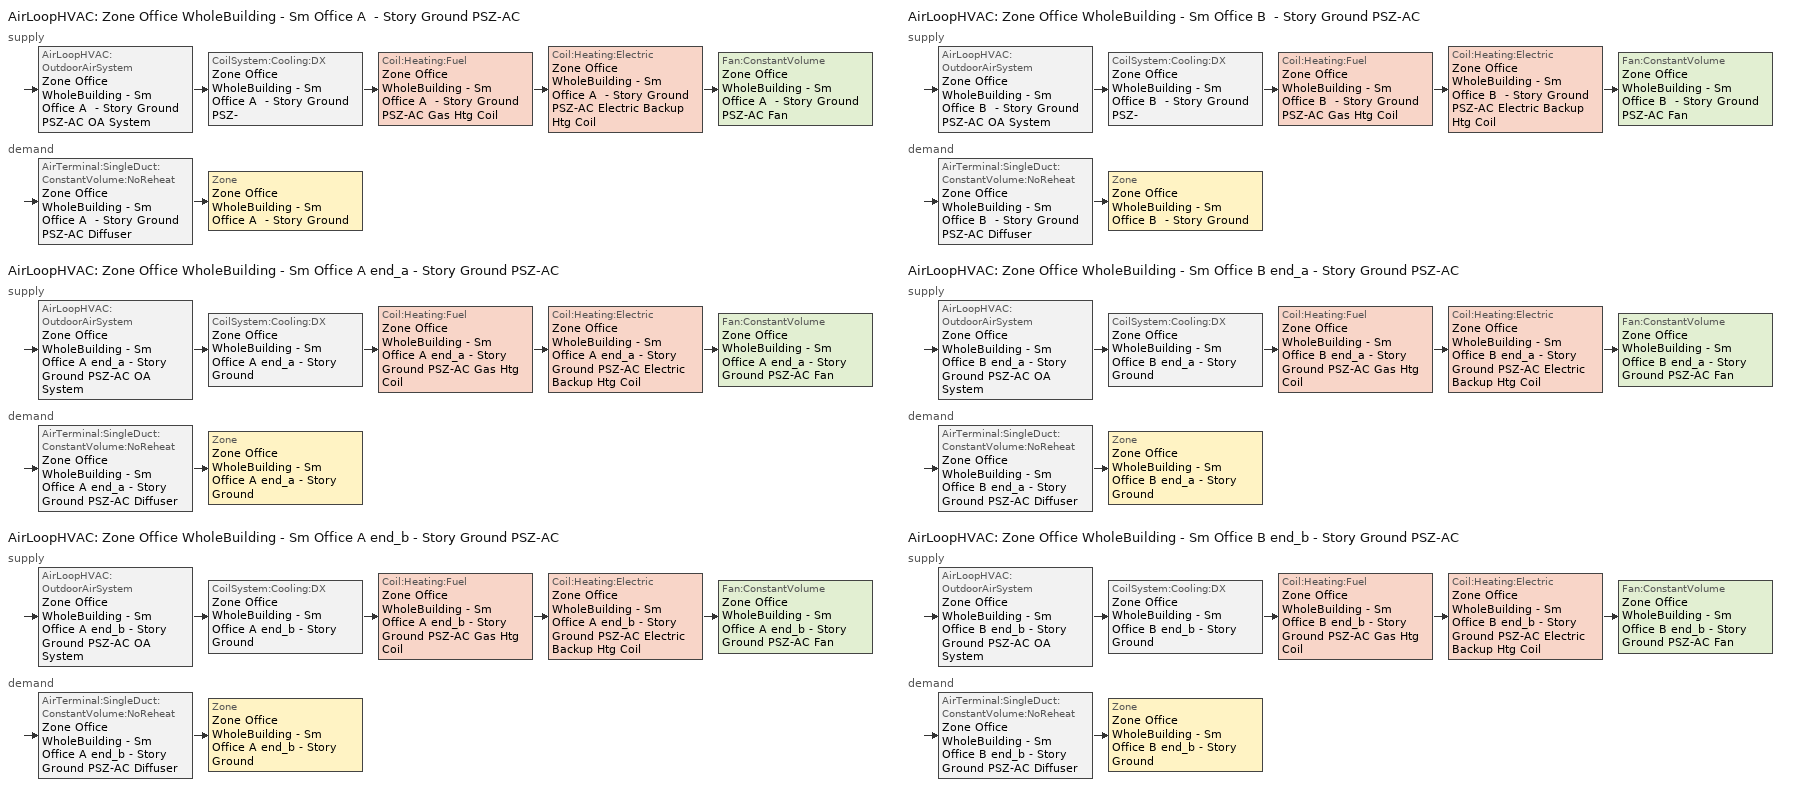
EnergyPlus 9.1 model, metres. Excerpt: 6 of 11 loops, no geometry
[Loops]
AirLoopHVAC 'Zone Office WholeBuilding - Sm Office A  - Story Ground PSZ-AC'
 supply: AirLoopHVAC:OutdoorAirSystem 'Zone Office WholeBuilding - Sm Office A  - Story Ground PSZ-AC OA System' > CoilSystem:Cooling:DX 'Zone Office WholeBuilding - Sm Office A  - Story Ground PSZ-AC 1spd DX AC Clg Coil 12kBtu/hr 9.7SEER CoilSystem' > Coil:Heating:Fuel 'Zone Office WholeBuilding - Sm Office A  - Story Ground PSZ-AC Gas Htg Coil' > Coil:Heating:Electric 'Zone Office WholeBuilding - Sm Office A  - Story Ground PSZ-AC Electric Backup Htg Coil' > Fan:ConstantVolume 'Zone Office WholeBuilding - Sm Office A  - Story Ground PSZ-AC Fan'
 demand: AirTerminal:SingleDuct:ConstantVolume:NoReheat 'Zone Office WholeBuilding - Sm Office A  - Story Ground PSZ-AC Diffuser' > Zone 'Zone Office WholeBuilding - Sm Office A  - Story Ground'
AirLoopHVAC 'Zone Office WholeBuilding - Sm Office A end_a - Story Ground PSZ-AC'
 supply: AirLoopHVAC:OutdoorAirSystem 'Zone Office WholeBuilding - Sm Office A end_a - Story Ground PSZ-AC OA System' > CoilSystem:Cooling:DX 'Zone Office WholeBuilding - Sm Office A end_a - Story Ground PSZ-AC 1spd DX AC Clg Coil 8kBtu/hr 9.7SEER CoilSystem' > Coil:Heating:Fuel 'Zone Office WholeBuilding - Sm Office A end_a - Story Ground PSZ-AC Gas Htg Coil' > Coil:Heating:Electric 'Zone Office WholeBuilding - Sm Office A end_a - Story Ground PSZ-AC Electric Backup Htg Coil' > Fan:ConstantVolume 'Zone Office WholeBuilding - Sm Office A end_a - Story Ground PSZ-AC Fan'
 demand: AirTerminal:SingleDuct:ConstantVolume:NoReheat 'Zone Office WholeBuilding - Sm Office A end_a - Story Ground PSZ-AC Diffuser' > Zone 'Zone Office WholeBuilding - Sm Office A end_a - Story Ground'
AirLoopHVAC 'Zone Office WholeBuilding - Sm Office A end_b - Story Ground PSZ-AC'
 supply: AirLoopHVAC:OutdoorAirSystem 'Zone Office WholeBuilding - Sm Office A end_b - Story Ground PSZ-AC OA System' > CoilSystem:Cooling:DX 'Zone Office WholeBuilding - Sm Office A end_b - Story Ground PSZ-AC 1spd DX AC Clg Coil 7kBtu/hr 9.7SEER CoilSystem' > Coil:Heating:Fuel 'Zone Office WholeBuilding - Sm Office A end_b - Story Ground PSZ-AC Gas Htg Coil' > Coil:Heating:Electric 'Zone Office WholeBuilding - Sm Office A end_b - Story Ground PSZ-AC Electric Backup Htg Coil' > Fan:ConstantVolume 'Zone Office WholeBuilding - Sm Office A end_b - Story Ground PSZ-AC Fan'
 demand: AirTerminal:SingleDuct:ConstantVolume:NoReheat 'Zone Office WholeBuilding - Sm Office A end_b - Story Ground PSZ-AC Diffuser' > Zone 'Zone Office WholeBuilding - Sm Office A end_b - Story Ground'
AirLoopHVAC 'Zone Office WholeBuilding - Sm Office B  - Story Ground PSZ-AC'
 supply: AirLoopHVAC:OutdoorAirSystem 'Zone Office WholeBuilding - Sm Office B  - Story Ground PSZ-AC OA System' > CoilSystem:Cooling:DX 'Zone Office WholeBuilding - Sm Office B  - Story Ground PSZ-AC 1spd DX AC Clg Coil 8kBtu/hr 9.7SEER CoilSystem' > Coil:Heating:Fuel 'Zone Office WholeBuilding - Sm Office B  - Story Ground PSZ-AC Gas Htg Coil' > Coil:Heating:Electric 'Zone Office WholeBuilding - Sm Office B  - Story Ground PSZ-AC Electric Backup Htg Coil' > Fan:ConstantVolume 'Zone Office WholeBuilding - Sm Office B  - Story Ground PSZ-AC Fan'
 demand: AirTerminal:SingleDuct:ConstantVolume:NoReheat 'Zone Office WholeBuilding - Sm Office B  - Story Ground PSZ-AC Diffuser' > Zone 'Zone Office WholeBuilding - Sm Office B  - Story Ground'
AirLoopHVAC 'Zone Office WholeBuilding - Sm Office B end_a - Story Ground PSZ-AC'
 supply: AirLoopHVAC:OutdoorAirSystem 'Zone Office WholeBuilding - Sm Office B end_a - Story Ground PSZ-AC OA System' > CoilSystem:Cooling:DX 'Zone Office WholeBuilding - Sm Office B end_a - Story Ground PSZ-AC 1spd DX AC Clg Coil 7kBtu/hr 9.7SEER CoilSystem' > Coil:Heating:Fuel 'Zone Office WholeBuilding - Sm Office B end_a - Story Ground PSZ-AC Gas Htg Coil' > Coil:Heating:Electric 'Zone Office WholeBuilding - Sm Office B end_a - Story Ground PSZ-AC Electric Backup Htg Coil' > Fan:ConstantVolume 'Zone Office WholeBuilding - Sm Office B end_a - Story Ground PSZ-AC Fan'
 demand: AirTerminal:SingleDuct:ConstantVolume:NoReheat 'Zone Office WholeBuilding - Sm Office B end_a - Story Ground PSZ-AC Diffuser' > Zone 'Zone Office WholeBuilding - Sm Office B end_a - Story Ground'
AirLoopHVAC 'Zone Office WholeBuilding - Sm Office B end_b - Story Ground PSZ-AC'
 supply: AirLoopHVAC:OutdoorAirSystem 'Zone Office WholeBuilding - Sm Office B end_b - Story Ground PSZ-AC OA System' > CoilSystem:Cooling:DX 'Zone Office WholeBuilding - Sm Office B end_b - Story Ground PSZ-AC 1spd DX AC Clg Coil 6kBtu/hr 9.7SEER CoilSystem' > Coil:Heating:Fuel 'Zone Office WholeBuilding - Sm Office B end_b - Story Ground PSZ-AC Gas Htg Coil' > Coil:Heating:Electric 'Zone Office WholeBuilding - Sm Office B end_b - Story Ground PSZ-AC Electric Backup Htg Coil' > Fan:ConstantVolume 'Zone Office WholeBuilding - Sm Office B end_b - Story Ground PSZ-AC Fan'
 demand: AirTerminal:SingleDuct:ConstantVolume:NoReheat 'Zone Office WholeBuilding - Sm Office B end_b - Story Ground PSZ-AC Diffuser' > Zone 'Zone Office WholeBuilding - Sm Office B end_b - Story Ground'
[ZoneControl:Thermostat] Control Object Type 1=ThermostatSetpoint:DualSetpoint
Name | Zone or ZoneList | Control Type Schedule | Control Name 1
Zone Office WholeBuilding - Sm Office A  - Story Ground Thermostat | Zone Office WholeBuilding - Sm Office A  - Story Ground | Zone Office WholeBuilding - Sm Office A  - Story Ground Thermostat Schedule | Office WholeBuilding - Sm Office - 90.1-2004 Thermostat 4
Zone Office WholeBuilding - Sm Office A end_a - Story Ground Thermostat | Zone Office WholeBuilding - Sm Office A end_a - Story Ground | Zone Office WholeBuilding - Sm Office A end_a - Story Ground Thermostat Schedule | Office WholeBuilding - Sm Office - 90.1-2004 Thermostat
Zone Office WholeBuilding - Sm Office A end_b - Story Ground Thermostat | Zone Office WholeBuilding - Sm Office A end_b - Story Ground | Zone Office WholeBuilding - Sm Office A end_b - Story Ground Thermostat Schedule | Office WholeBuilding - Sm Office - 90.1-2004 Thermostat 2
Zone Office WholeBuilding - Sm Office B  - Story Ground Thermostat | Zone Office WholeBuilding - Sm Office B  - Story Ground | Zone Office WholeBuilding - Sm Office B  - Story Ground Thermostat Schedule | Office WholeBuilding - Sm Office - 90.1-2004 Thermostat 6
Zone Office WholeBuilding - Sm Office B end_a - Story Ground Thermostat | Zone Office WholeBuilding - Sm Office B end_a - Story Ground | Zone Office WholeBuilding - Sm Office B end_a - Story Ground Thermostat Schedule | Office WholeBuilding - Sm Office - 90.1-2004 Thermostat 1
Zone Office WholeBuilding - Sm Office B end_b - Story Ground Thermostat | Zone Office WholeBuilding - Sm Office B end_b - Story Ground | Zone Office WholeBuilding - Sm Office B end_b - Story Ground Thermostat Schedule | Office WholeBuilding - Sm Office - 90.1-2004 Thermostat 5
[ThermostatSetpoint:DualSetpoint] Heating Setpoint Temperature Schedule=OfficeSmall HTGSETP_SCH_NO_OPTIMUM; Cooling Setpoint Temperature Schedule=OfficeSmall CLGSETP_SCH_NO_OPTIMUM
Office WholeBuilding - Sm Office - 90.1-2004 Thermostat 4; Office WholeBuilding - Sm Office - 90.1-2004 Thermostat; Office WholeBuilding - Sm Office - 90.1-2004 Thermostat 2; Office WholeBuilding - Sm Office - 90.1-2004 Thermostat 6; Office WholeBuilding - Sm Office - 90.1-2004 Thermostat 1; Office WholeBuilding - Sm Office - 90.1-2004 Thermostat 5
[AirTerminal:SingleDuct:ConstantVolume:NoReheat] Availability Schedule=Always On Discrete; Maximum Air Flow Rate {m3/s}=AutoSize
Zone Office WholeBuilding - Sm Office A  - Story Ground PSZ-AC Diffuser; Zone Office WholeBuilding - Sm Office A end_a - Story Ground PSZ-AC Diffuser; Zone Office WholeBuilding - Sm Office A end_b - Story Ground PSZ-AC Diffuser; Zone Office WholeBuilding - Sm Office B  - Story Ground PSZ-AC Diffuser; Zone Office WholeBuilding - Sm Office B end_a - Story Ground PSZ-AC Diffuser; Zone Office WholeBuilding - Sm Office B end_b - Story Ground PSZ-AC Diffuser
[Zone equipment]
Zone Office WholeBuilding - Sm Office A  - Story Ground: Zone Office WholeBuilding - Sm Office A  - Story Ground PSZ-AC Diffuser
Zone Office WholeBuilding - Sm Office A end_a - Story Ground: Zone Office WholeBuilding - Sm Office A end_a - Story Ground PSZ-AC Diffuser
Zone Office WholeBuilding - Sm Office A end_b - Story Ground: Zone Office WholeBuilding - Sm Office A end_b - Story Ground PSZ-AC Diffuser
Zone Office WholeBuilding - Sm Office B  - Story Ground: Zone Office WholeBuilding - Sm Office B  - Story Ground PSZ-AC Diffuser
Zone Office WholeBuilding - Sm Office B end_a - Story Ground: Zone Office WholeBuilding - Sm Office B end_a - Story Ground PSZ-AC Diffuser
Zone Office WholeBuilding - Sm Office B end_b - Story Ground: Zone Office WholeBuilding - Sm Office B end_b - Story Ground PSZ-AC Diffuser
[Sizing:Zone] Zone Cooling Design Supply Air Temperature Input Method=SupplyAirTemperature; Zone Cooling Design Supply Air Temperature {C}=12.7778; Zone Cooling Design Supply Air Temperature Difference {deltaC}=11.11; Zone Heating Design Supply Air Temperature Input Method=SupplyAirTemperature; Zone Heating Design Supply Air Temperature {C}=50; Zone Heating Design Supply Air Temperature Difference {deltaC}=11.11; Zone Cooling Design Supply Air Humidity Ratio {kgWater/kgDryAir}=0.0085; Zone Heating Design Supply Air Humidity Ratio {kgWater/kgDryAir}=0.008; Design Specification Outdoor Air Object=Office WholeBuilding - Sm Office Ventilation; Cooling Design Air Flow Method=DesignDay; Cooling Design Air Flow Rate {m3/s}=0; Cooling Minimum Air Flow per Zone Floor Area {m3/s-m2}=0.000762; Cooling Minimum Air Flow {m3/s}=0; Cooling Minimum Air Flow Fraction=0; Heating Design Air Flow Method=DesignDay; Heating Design Air Flow Rate {m3/s}=0; Heating Maximum Air Flow per Zone Floor Area {m3/s-m2}=0.002032; Heating Maximum Air Flow {m3/s}=0.141576; Heating Maximum Air Flow Fraction=0.3; Account for Dedicated Outdoor Air System=No
Name | Design Specification Zone Air Distribution Object
Zone Office WholeBuilding - Sm Office A  - Story Ground | Zone Office WholeBuilding - Sm Office A  - Story Ground Design Spec Zone Air Dist
Zone Office WholeBuilding - Sm Office A end_a - Story Ground | Zone Office WholeBuilding - Sm Office A end_a - Story Ground Design Spec Zone Air Dist
Zone Office WholeBuilding - Sm Office A end_b - Story Ground | Zone Office WholeBuilding - Sm Office A end_b - Story Ground Design Spec Zone Air Dist
Zone Office WholeBuilding - Sm Office B  - Story Ground | Zone Office WholeBuilding - Sm Office B  - Story Ground Design Spec Zone Air Dist
Zone Office WholeBuilding - Sm Office B end_a - Story Ground | Zone Office WholeBuilding - Sm Office B end_a - Story Ground Design Spec Zone Air Dist
Zone Office WholeBuilding - Sm Office B end_b - Story Ground | Zone Office WholeBuilding - Sm Office B end_b - Story Ground Design Spec Zone Air Dist
[DesignSpecification:ZoneAirDistribution] Zone Air Distribution Effectiveness in Cooling Mode=1; Zone Air Distribution Effectiveness in Heating Mode=1
Zone Office WholeBuilding - Sm Office A  - Story Ground Design Spec Zone Air Dist; Zone Office WholeBuilding - Sm Office A end_a - Story Ground Design Spec Zone Air Dist; Zone Office WholeBuilding - Sm Office A end_b - Story Ground Design Spec Zone Air Dist; Zone Office WholeBuilding - Sm Office B  - Story Ground Design Spec Zone Air Dist; Zone Office WholeBuilding - Sm Office B end_a - Story Ground Design Spec Zone Air Dist; Zone Office WholeBuilding - Sm Office B end_b - Story Ground Design Spec Zone Air Dist
[Controller:MechanicalVentilation] Availability Schedule=Always On Discrete; Demand Controlled Ventilation=No; System Outdoor Air Method=ZoneSum; Design Specification Outdoor Air Object Name 1=Office WholeBuilding - Sm Office Ventilation
Name | Zone Name 1 | Design Specification Zone Air Distribution Object Name 1
Controller Mechanical Ventilation 2 | Zone Office WholeBuilding - Sm Office A  - Story Ground | Zone Office WholeBuilding - Sm Office A  - Story Ground Design Spec Zone Air Dist
Controller Mechanical Ventilation 5 | Zone Office WholeBuilding - Sm Office A end_a - Story Ground | Zone Office WholeBuilding - Sm Office A end_a - Story Ground Design Spec Zone Air Dist
Controller Mechanical Ventilation 3 | Zone Office WholeBuilding - Sm Office A end_b - Story Ground | Zone Office WholeBuilding - Sm Office A end_b - Story Ground Design Spec Zone Air Dist
Controller Mechanical Ventilation 4 | Zone Office WholeBuilding - Sm Office B  - Story Ground | Zone Office WholeBuilding - Sm Office B  - Story Ground Design Spec Zone Air Dist
Controller Mechanical Ventilation 1 | Zone Office WholeBuilding - Sm Office B end_a - Story Ground | Zone Office WholeBuilding - Sm Office B end_a - Story Ground Design Spec Zone Air Dist
Controller Mechanical Ventilation 6 | Zone Office WholeBuilding - Sm Office B end_b - Story Ground | Zone Office WholeBuilding - Sm Office B end_b - Story Ground Design Spec Zone Air Dist
[DesignSpecification:OutdoorAir]
Office WholeBuilding - Sm Office Ventilation: Outdoor Air Method=Sum; Outdoor Air Flow per Person {m3/s-person}=0; Outdoor Air Flow per Zone Floor Area {m3/s-m2}=0.000508; Outdoor Air Flow per Zone {m3/s}=0; Outdoor Air Flow Air Changes per Hour {1/hr}=0
[AirLoopHVAC] Design Supply Air Flow Rate {m3/s}=AutoSize
Zone Office WholeBuilding - Sm Office A  - Story Ground PSZ-AC; Zone Office WholeBuilding - Sm Office A end_a - Story Ground PSZ-AC; Zone Office WholeBuilding - Sm Office A end_b - Story Ground PSZ-AC; Zone Office WholeBuilding - Sm Office B  - Story Ground PSZ-AC; Zone Office WholeBuilding - Sm Office B end_a - Story Ground PSZ-AC; Zone Office WholeBuilding - Sm Office B end_b - Story Ground PSZ-AC
[Sizing:System] Type of Load to Size On=Sensible; Design Outdoor Air Flow Rate {m3/s}=Autosize; Central Heating Maximum System Air Flow Ratio=1; Preheat Design Temperature {C}=7.22222; Preheat Design Humidity Ratio {kgWater/kgDryAir}=0.008; Precool Design Temperature {C}=12.7778; Precool Design Humidity Ratio {kgWater/kgDryAir}=0.008; Central Cooling Design Supply Air Temperature {C}=12.7778; Central Heating Design Supply Air Temperature {C}=50; Type of Zone Sum to Use=Coincident; 100% Outdoor Air in Cooling=No; 100% Outdoor Air in Heating=No; Central Cooling Design Supply Air Humidity Ratio {kgWater/kgDryAir}=0.0085; Central Heating Design Supply Air Humidity Ratio {kgWater/kgDryAir}=0.008; Cooling Supply Air Flow Rate Method=DesignDay; Cooling Supply Air Flow Rate {m3/s}=0; Cooling Supply Air Flow Rate Per Floor Area {m3/s-m2}=0.00996765; Cooling Fraction of Autosized Cooling Supply Air Flow Rate=1; Cooling Supply Air Flow Rate Per Unit Cooling Capacity {m3/s-W}=3.94755e-05; Heating Supply Air Flow Rate Method=DesignDay; Heating Supply Air Flow Rate {m3/s}=0; Heating Supply Air Flow Rate Per Floor Area {m3/s-m2}=0.00996765; Heating Fraction of Autosized Heating Supply Air Flow Rate=1; Heating Fraction of Autosized Cooling Supply Air Flow Rate=1; Heating Supply Air Flow Rate Per Unit Heating Capacity {m3/s-W}=3.15882e-05; System Outdoor Air Method=ZoneSum; Zone Maximum Outdoor Air Fraction=1; Cooling Design Capacity Method=CoolingDesignCapacity; Cooling Design Capacity {W}=Autosize; Cooling Design Capacity Per Floor Area {W/m2}=234.7; Fraction of Autosized Cooling Design Capacity=1; Heating Design Capacity Method=HeatingDesignCapacity; Heating Design Capacity {W}=Autosize; Heating Design Capacity Per Floor Area {W/m2}=157; Fraction of Autosized Heating Design Capacity=1; Central Cooling Capacity Control Method=OnOff
Zone Office WholeBuilding - Sm Office A  - Story Ground PSZ-AC; Zone Office WholeBuilding - Sm Office A end_a - Story Ground PSZ-AC; Zone Office WholeBuilding - Sm Office A end_b - Story Ground PSZ-AC; Zone Office WholeBuilding - Sm Office B  - Story Ground PSZ-AC; Zone Office WholeBuilding - Sm Office B end_a - Story Ground PSZ-AC; Zone Office WholeBuilding - Sm Office B end_b - Story Ground PSZ-AC
[Controller:OutdoorAir] Minimum Outdoor Air Flow Rate {m3/s}=Autosize; Maximum Outdoor Air Flow Rate {m3/s}=Autosize; Economizer Control Type=NoEconomizer; Economizer Control Action Type=ModulateFlow; Economizer Maximum Limit Dry-Bulb Temperature {C}=28; Economizer Maximum Limit Enthalpy {J/kg}=64000; Lockout Type=LockoutWithCompressor; Minimum Limit Type=FixedMinimum; Minimum Outdoor Air Schedule=Always On Discrete; High Humidity Control=No; Control High Indoor Humidity Based on Outdoor Humidity Ratio=Yes; Heat Recovery Bypass Control Type=BypassWhenWithinEconomizerLimits
Name | Mechanical Ventilation Controller
Zone Office WholeBuilding - Sm Office A  - Story Ground PSZ-AC OA System Controller | Controller Mechanical Ventilation 2
Zone Office WholeBuilding - Sm Office A end_a - Story Ground PSZ-AC OA System Controller | Controller Mechanical Ventilation 5
Zone Office WholeBuilding - Sm Office A end_b - Story Ground PSZ-AC OA System Controller | Controller Mechanical Ventilation 3
Zone Office WholeBuilding - Sm Office B  - Story Ground PSZ-AC OA System Controller | Controller Mechanical Ventilation 4
Zone Office WholeBuilding - Sm Office B end_a - Story Ground PSZ-AC OA System Controller | Controller Mechanical Ventilation 1
Zone Office WholeBuilding - Sm Office B end_b - Story Ground PSZ-AC OA System Controller | Controller Mechanical Ventilation 6
[SetpointManager:MixedAir] Control Variable=Temperature
Name | Setpoint Node or NodeList
Zone Office WholeBuilding - Sm Office A  - Story Ground PSZ-AC Mixed Air Node OS Default SPM | Zone Office WholeBuilding - Sm Office A  - Story Ground PSZ-AC Mixed Air Node
Zone Office WholeBuilding - Sm Office A  - Story Ground PSZ-AC 1spd DX AC Clg Coil Outlet Air Node OS Default SPM | Zone Office WholeBuilding - Sm Office A  - Story Ground PSZ-AC 1spd DX AC Clg Coil Outlet Air Node
Zone Office WholeBuilding - Sm Office A  - Story Ground PSZ-AC Gas Htg Coil Outlet Air Node OS Default SPM | Zone Office WholeBuilding - Sm Office A  - Story Ground PSZ-AC Gas Htg Coil Outlet Air Node
Zone Office WholeBuilding - Sm Office A  - Story Ground PSZ-AC Electric Backup Htg Coil Outlet Air Node OS Default SPM | Zone Office WholeBuilding - Sm Office A  - Story Ground PSZ-AC Electric Backup Htg Coil Outlet Air Node
Zone Office WholeBuilding - Sm Office A end_a - Story Ground PSZ-AC Mixed Air Node OS Default SPM | Zone Office WholeBuilding - Sm Office A end_a - Story Ground PSZ-AC Mixed Air Node
Zone Office WholeBuilding - Sm Office A end_a - Story Ground PSZ-AC 1spd DX AC Clg Coil Outlet Air Node OS Default SPM | Zone Office WholeBuilding - Sm Office A end_a - Story Ground PSZ-AC 1spd DX AC Clg Coil Outlet Air Node
Zone Office WholeBuilding - Sm Office A end_a - Story Ground PSZ-AC Gas Htg Coil Outlet Air Node OS Default SPM | Zone Office WholeBuilding - Sm Office A end_a - Story Ground PSZ-AC Gas Htg Coil Outlet Air Node
Zone Office WholeBuilding - Sm Office A end_a - Story Ground PSZ-AC Electric Backup Htg Coil Outlet Air Node OS Default SPM | Zone Office WholeBuilding - Sm Office A end_a - Story Ground PSZ-AC Electric Backup Htg Coil Outlet Air Node
Zone Office WholeBuilding - Sm Office A end_b - Story Ground PSZ-AC Mixed Air Node OS Default SPM | Zone Office WholeBuilding - Sm Office A end_b - Story Ground PSZ-AC Mixed Air Node
Zone Office WholeBuilding - Sm Office A end_b - Story Ground PSZ-AC 1spd DX AC Clg Coil Outlet Air Node OS Default SPM | Zone Office WholeBuilding - Sm Office A end_b - Story Ground PSZ-AC 1spd DX AC Clg Coil Outlet Air Node
Zone Office WholeBuilding - Sm Office A end_b - Story Ground PSZ-AC Gas Htg Coil Outlet Air Node OS Default SPM | Zone Office WholeBuilding - Sm Office A end_b - Story Ground PSZ-AC Gas Htg Coil Outlet Air Node
Zone Office WholeBuilding - Sm Office A end_b - Story Ground PSZ-AC Electric Backup Htg Coil Outlet Air Node OS Default SPM | Zone Office WholeBuilding - Sm Office A end_b - Story Ground PSZ-AC Electric Backup Htg Coil Outlet Air Node
Zone Office WholeBuilding - Sm Office B  - Story Ground PSZ-AC Mixed Air Node OS Default SPM | Zone Office WholeBuilding - Sm Office B  - Story Ground PSZ-AC Mixed Air Node
Zone Office WholeBuilding - Sm Office B  - Story Ground PSZ-AC 1spd DX AC Clg Coil Outlet Air Node OS Default SPM | Zone Office WholeBuilding - Sm Office B  - Story Ground PSZ-AC 1spd DX AC Clg Coil Outlet Air Node
Zone Office WholeBuilding - Sm Office B  - Story Ground PSZ-AC Gas Htg Coil Outlet Air Node OS Default SPM | Zone Office WholeBuilding - Sm Office B  - Story Ground PSZ-AC Gas Htg Coil Outlet Air Node
Zone Office WholeBuilding - Sm Office B  - Story Ground PSZ-AC Electric Backup Htg Coil Outlet Air Node OS Default SPM | Zone Office WholeBuilding - Sm Office B  - Story Ground PSZ-AC Electric Backup Htg Coil Outlet Air Node
Zone Office WholeBuilding - Sm Office B end_a - Story Ground PSZ-AC Mixed Air Node OS Default SPM | Zone Office WholeBuilding - Sm Office B end_a - Story Ground PSZ-AC Mixed Air Node
Zone Office WholeBuilding - Sm Office B end_a - Story Ground PSZ-AC 1spd DX AC Clg Coil Outlet Air Node OS Default SPM | Zone Office WholeBuilding - Sm Office B end_a - Story Ground PSZ-AC 1spd DX AC Clg Coil Outlet Air Node
Zone Office WholeBuilding - Sm Office B end_a - Story Ground PSZ-AC Gas Htg Coil Outlet Air Node OS Default SPM | Zone Office WholeBuilding - Sm Office B end_a - Story Ground PSZ-AC Gas Htg Coil Outlet Air Node
Zone Office WholeBuilding - Sm Office B end_a - Story Ground PSZ-AC Electric Backup Htg Coil Outlet Air Node OS Default SPM | Zone Office WholeBuilding - Sm Office B end_a - Story Ground PSZ-AC Electric Backup Htg Coil Outlet Air Node
Zone Office WholeBuilding - Sm Office B end_b - Story Ground PSZ-AC Mixed Air Node OS Default SPM | Zone Office WholeBuilding - Sm Office B end_b - Story Ground PSZ-AC Mixed Air Node
Zone Office WholeBuilding - Sm Office B end_b - Story Ground PSZ-AC 1spd DX AC Clg Coil Outlet Air Node OS Default SPM | Zone Office WholeBuilding - Sm Office B end_b - Story Ground PSZ-AC 1spd DX AC Clg Coil Outlet Air Node
Zone Office WholeBuilding - Sm Office B end_b - Story Ground PSZ-AC Gas Htg Coil Outlet Air Node OS Default SPM | Zone Office WholeBuilding - Sm Office B end_b - Story Ground PSZ-AC Gas Htg Coil Outlet Air Node
Zone Office WholeBuilding - Sm Office B end_b - Story Ground PSZ-AC Electric Backup Htg Coil Outlet Air Node OS Default SPM | Zone Office WholeBuilding - Sm Office B end_b - Story Ground PSZ-AC Electric Backup Htg Coil Outlet Air Node
[CoilSystem:Cooling:DX] Availability Schedule=Always On Discrete
Name | Cooling Coil
Zone Office WholeBuilding - Sm Office A  - Story Ground PSZ-AC 1spd DX AC Clg Coil 12kBtu/hr 9.7SEER CoilSystem | Zone Office WholeBuilding - Sm Office A  - Story Ground PSZ-AC 1spd DX AC Clg Coil 12kBtu/hr 9.7SEER
Zone Office WholeBuilding - Sm Office A end_a - Story Ground PSZ-AC 1spd DX AC Clg Coil 8kBtu/hr 9.7SEER CoilSystem | Zone Office WholeBuilding - Sm Office A end_a - Story Ground PSZ-AC 1spd DX AC Clg Coil 8kBtu/hr 9.7SEER
Zone Office WholeBuilding - Sm Office A end_b - Story Ground PSZ-AC 1spd DX AC Clg Coil 7kBtu/hr 9.7SEER CoilSystem | Zone Office WholeBuilding - Sm Office A end_b - Story Ground PSZ-AC 1spd DX AC Clg Coil 7kBtu/hr 9.7SEER
Zone Office WholeBuilding - Sm Office B  - Story Ground PSZ-AC 1spd DX AC Clg Coil 8kBtu/hr 9.7SEER CoilSystem | Zone Office WholeBuilding - Sm Office B  - Story Ground PSZ-AC 1spd DX AC Clg Coil 8kBtu/hr 9.7SEER
Zone Office WholeBuilding - Sm Office B end_a - Story Ground PSZ-AC 1spd DX AC Clg Coil 7kBtu/hr 9.7SEER CoilSystem | Zone Office WholeBuilding - Sm Office B end_a - Story Ground PSZ-AC 1spd DX AC Clg Coil 7kBtu/hr 9.7SEER
Zone Office WholeBuilding - Sm Office B end_b - Story Ground PSZ-AC 1spd DX AC Clg Coil 6kBtu/hr 9.7SEER CoilSystem | Zone Office WholeBuilding - Sm Office B end_b - Story Ground PSZ-AC 1spd DX AC Clg Coil 6kBtu/hr 9.7SEER
[Coil:Cooling:DX:SingleSpeed] Availability Schedule=Always On Discrete; Gross Rated Total Cooling Capacity {W}=Autosize; Gross Rated Sensible Heat Ratio=Autosize; Gross Rated Cooling COP {W/W}=3.14722; Rated Air Flow Rate {m3/s}=Autosize; Rated Evaporator Fan Power Per Volume Flow Rate {W/(m3/s)}=773.3; Total Cooling Capacity Function of Temperature Curve=CoilClgDXQRatio_fTwbToadbSI; Total Cooling Capacity Function of Flow Fraction Curve=CoilClgDXSnglQRatio_fCFMRatio; Energy Input Ratio Function of Temperature Curve=CoilClgDXEIRRatio_fTwbToadbSI; Energy Input Ratio Function of Flow Fraction Curve=CoilClgDXSnglEIRRatio_fCFMRatio; Part Load Fraction Correlation Curve=CoilClgDXEIRRatio_fQFrac; Condenser Type=AirCooled; Evaporative Condenser Effectiveness=0; Evaporative Condenser Air Flow Rate {m3/s}=Autosize; Evaporative Condenser Pump Rated Power Consumption {W}=Autosize; Crankcase Heater Capacity {W}=0; Maximum Outdoor Dry-Bulb Temperature for Crankcase Heater Operation {C}=0; Basin Heater Capacity {W/K}=0; Basin Heater Setpoint Temperature {C}=10
Zone Office WholeBuilding - Sm Office A  - Story Ground PSZ-AC 1spd DX AC Clg Coil 12kBtu/hr 9.7SEER; Zone Office WholeBuilding - Sm Office A end_a - Story Ground PSZ-AC 1spd DX AC Clg Coil 8kBtu/hr 9.7SEER; Zone Office WholeBuilding - Sm Office A end_b - Story Ground PSZ-AC 1spd DX AC Clg Coil 7kBtu/hr 9.7SEER; Zone Office WholeBuilding - Sm Office B  - Story Ground PSZ-AC 1spd DX AC Clg Coil 8kBtu/hr 9.7SEER; Zone Office WholeBuilding - Sm Office B end_a - Story Ground PSZ-AC 1spd DX AC Clg Coil 7kBtu/hr 9.7SEER; Zone Office WholeBuilding - Sm Office B end_b - Story Ground PSZ-AC 1spd DX AC Clg Coil 6kBtu/hr 9.7SEER
[Coil:Heating:Fuel] Availability Schedule=Always On Discrete; Fuel Type=NaturalGas; Burner Efficiency=0.8; Nominal Capacity {W}=AutoSize; Parasitic Electric Load {W}=0; Parasitic Fuel Load {W}=0
Zone Office WholeBuilding - Sm Office A  - Story Ground PSZ-AC Gas Htg Coil; Zone Office WholeBuilding - Sm Office A end_a - Story Ground PSZ-AC Gas Htg Coil; Zone Office WholeBuilding - Sm Office A end_b - Story Ground PSZ-AC Gas Htg Coil; Zone Office WholeBuilding - Sm Office B  - Story Ground PSZ-AC Gas Htg Coil; Zone Office WholeBuilding - Sm Office B end_a - Story Ground PSZ-AC Gas Htg Coil; Zone Office WholeBuilding - Sm Office B end_b - Story Ground PSZ-AC Gas Htg Coil
[Coil:Heating:Electric] Availability Schedule=Always On Discrete; Efficiency=1; Nominal Capacity {W}=Autosize
Zone Office WholeBuilding - Sm Office A  - Story Ground PSZ-AC Electric Backup Htg Coil; Zone Office WholeBuilding - Sm Office A end_a - Story Ground PSZ-AC Electric Backup Htg Coil; Zone Office WholeBuilding - Sm Office A end_b - Story Ground PSZ-AC Electric Backup Htg Coil; Zone Office WholeBuilding - Sm Office B  - Story Ground PSZ-AC Electric Backup Htg Coil; Zone Office WholeBuilding - Sm Office B end_a - Story Ground PSZ-AC Electric Backup Htg Coil; Zone Office WholeBuilding - Sm Office B end_b - Story Ground PSZ-AC Electric Backup Htg Coil
[Fan:ConstantVolume] Fan Total Efficiency=0.53625; Pressure Rise {Pa}=622.722; Maximum Flow Rate {m3/s}=AutoSize; Motor Efficiency=0.825; Motor In Airstream Fraction=1
Name | Availability Schedule
Zone Office WholeBuilding - Sm Office A  - Story Ground PSZ-AC Fan | Zone Office WholeBuilding - Sm Office A  - Story Ground PSZ-AC Occ Sch
Zone Office WholeBuilding - Sm Office A end_a - Story Ground PSZ-AC Fan | Zone Office WholeBuilding - Sm Office A end_a - Story Ground PSZ-AC Occ Sch
Zone Office WholeBuilding - Sm Office A end_b - Story Ground PSZ-AC Fan | Zone Office WholeBuilding - Sm Office A end_b - Story Ground PSZ-AC Occ Sch
Zone Office WholeBuilding - Sm Office B  - Story Ground PSZ-AC Fan | Zone Office WholeBuilding - Sm Office B  - Story Ground PSZ-AC Occ Sch
Zone Office WholeBuilding - Sm Office B end_a - Story Ground PSZ-AC Fan | Zone Office WholeBuilding - Sm Office B end_a - Story Ground PSZ-AC Occ Sch
Zone Office WholeBuilding - Sm Office B end_b - Story Ground PSZ-AC Fan | Zone Office WholeBuilding - Sm Office B end_b - Story Ground PSZ-AC Occ Sch
[SetpointManager:SingleZone:Reheat] Control Variable=Temperature; Minimum Supply Air Temperature {C}=12.7778; Maximum Supply Air Temperature {C}=50
Name | Control Zone | Setpoint Node or NodeList
Zone Office WholeBuilding - Sm Office A  - Story Ground Setpoint Manager SZ Reheat | Zone Office WholeBuilding - Sm Office A  - Story Ground | Zone Office WholeBuilding - Sm Office A  - Story Ground PSZ-AC Supply Outlet Node
Zone Office WholeBuilding - Sm Office A end_a - Story Ground Setpoint Manager SZ Reheat | Zone Office WholeBuilding - Sm Office A end_a - Story Ground | Zone Office WholeBuilding - Sm Office A end_a - Story Ground PSZ-AC Supply Outlet Node
Zone Office WholeBuilding - Sm Office A end_b - Story Ground Setpoint Manager SZ Reheat | Zone Office WholeBuilding - Sm Office A end_b - Story Ground | Zone Office WholeBuilding - Sm Office A end_b - Story Ground PSZ-AC Supply Outlet Node
Zone Office WholeBuilding - Sm Office B  - Story Ground Setpoint Manager SZ Reheat | Zone Office WholeBuilding - Sm Office B  - Story Ground | Zone Office WholeBuilding - Sm Office B  - Story Ground PSZ-AC Supply Outlet Node
Zone Office WholeBuilding - Sm Office B end_a - Story Ground Setpoint Manager SZ Reheat | Zone Office WholeBuilding - Sm Office B end_a - Story Ground | Zone Office WholeBuilding - Sm Office B end_a - Story Ground PSZ-AC Supply Outlet Node
Zone Office WholeBuilding - Sm Office B end_b - Story Ground Setpoint Manager SZ Reheat | Zone Office WholeBuilding - Sm Office B end_b - Story Ground | Zone Office WholeBuilding - Sm Office B end_b - Story Ground PSZ-AC Supply Outlet Node
[Schedule:Compact]
Zone Office WholeBuilding - Sm Office A  - Story Ground Thermostat Schedule; Zone Office WholeBuilding - Sm Office A end_a - Story Ground Thermostat Schedule; Zone Office WholeBuilding - Sm Office A end_b - Story Ground Thermostat Schedule; Zone Office WholeBuilding - Sm Office B  - Story Ground Thermostat Schedule; Zone Office WholeBuilding - Sm Office B end_a - Story Ground Thermostat Schedule; Zone Office WholeBuilding - Sm Office B end_b - Story Ground Thermostat Schedule: Through: 12/31, For: AllDays, Until: 24:00, 4
[Schedule:Day:Interval]
OfficeSmall HTGSETP_SCH_NO_OPTIMUM Default; OfficeSmall HTGSETP_SCH_NO_OPTIMUM Summer Design Day: No, 24:00, 15.56
OfficeSmall HTGSETP_SCH_NO_OPTIMUM Wkdy Day: No, 06:00, 15.56, 19:00, 21.11, 24:00, 15.56
OfficeSmall HTGSETP_SCH_NO_OPTIMUM Winter Design Day: No, 24:00, 21.11
OfficeSmall CLGSETP_SCH_NO_OPTIMUM Default; OfficeSmall CLGSETP_SCH_NO_OPTIMUM Winter Design Day: No, 24:00, 29.44
OfficeSmall CLGSETP_SCH_NO_OPTIMUM Wkdy Day: No, 06:00, 29.44, 18:00, 23.89, 24:00, 29.44
OfficeSmall CLGSETP_SCH_NO_OPTIMUM Summer Design Day: No, 24:00, 23.89
Zone Office WholeBuilding - Sm Office A  - Story Ground PSZ-AC Occ Sch Default; Zone Office WholeBuilding - Sm Office A  - Story Ground PSZ-AC Occ Sch Friday; Zone Office WholeBuilding - Sm Office A end_a - Story Ground PSZ-AC Occ Sch Default; Zone Office WholeBuilding - Sm Office A end_a - Story Ground PSZ-AC Occ Sch Friday; Zone Office WholeBuilding - Sm Office A end_b - Story Ground PSZ-AC Occ Sch Default; Zone Office WholeBuilding - Sm Office A end_b - Story Ground PSZ-AC Occ Sch Friday; Zone Office WholeBuilding - Sm Office B  - Story Ground PSZ-AC Occ Sch Default; Zone Office WholeBuilding - Sm Office B  - Story Ground PSZ-AC Occ Sch Friday; Zone Office WholeBuilding - Sm Office B end_a - Story Ground PSZ-AC Occ Sch Default; Zone Office WholeBuilding - Sm Office B end_a - Story Ground PSZ-AC Occ Sch Friday; Zone Office WholeBuilding - Sm Office B end_b - Story Ground PSZ-AC Occ Sch Default; Zone Office WholeBuilding - Sm Office B end_b - Story Ground PSZ-AC Occ Sch Friday: No, 07:00, 0, 18:00, 1, 24:00, 0
Zone Office WholeBuilding - Sm Office A  - Story Ground PSZ-AC Occ Sch Summer Design Day; Zone Office WholeBuilding - Sm Office A  - Story Ground PSZ-AC Occ Sch Winter Design Day; Zone Office WholeBuilding - Sm Office A end_a - Story Ground PSZ-AC Occ Sch Summer Design Day; Zone Office WholeBuilding - Sm Office A end_a - Story Ground PSZ-AC Occ Sch Winter Design Day; Zone Office WholeBuilding - Sm Office A end_b - Story Ground PSZ-AC Occ Sch Summer Design Day; Zone Office WholeBuilding - Sm Office A end_b - Story Ground PSZ-AC Occ Sch Winter Design Day; Zone Office WholeBuilding - Sm Office B  - Story Ground PSZ-AC Occ Sch Summer Design Day; Zone Office WholeBuilding - Sm Office B  - Story Ground PSZ-AC Occ Sch Winter Design Day; Zone Office WholeBuilding - Sm Office B end_a - Story Ground PSZ-AC Occ Sch Summer Design Day; Zone Office WholeBuilding - Sm Office B end_a - Story Ground PSZ-AC Occ Sch Winter Design Day; Zone Office WholeBuilding - Sm Office B end_b - Story Ground PSZ-AC Occ Sch Summer Design Day; Zone Office WholeBuilding - Sm Office B end_b - Story Ground PSZ-AC Occ Sch Winter Design Day: No, 24:00, 1
Zone Office WholeBuilding - Sm Office A  - Story Ground PSZ-AC Occ Sch Sunday; Zone Office WholeBuilding - Sm Office A end_a - Story Ground PSZ-AC Occ Sch Sunday; Zone Office WholeBuilding - Sm Office A end_b - Story Ground PSZ-AC Occ Sch Sunday; Zone Office WholeBuilding - Sm Office B  - Story Ground PSZ-AC Occ Sch Sunday; Zone Office WholeBuilding - Sm Office B end_a - Story Ground PSZ-AC Occ Sch Sunday; Zone Office WholeBuilding - Sm Office B end_b - Story Ground PSZ-AC Occ Sch Sunday: No, 24:00, 0
[Schedule:Week:Daily]
OfficeSmall HTGSETP_SCH_NO_OPTIMUM Week Rule - Jan1-Dec31: OfficeSmall HTGSETP_SCH_NO_OPTIMUM Default, OfficeSmall HTGSETP_SCH_NO_OPTIMUM Wkdy Day, OfficeSmall HTGSETP_SCH_NO_OPTIMUM Wkdy Day, OfficeSmall HTGSETP_SCH_NO_OPTIMUM Wkdy Day, OfficeSmall HTGSETP_SCH_NO_OPTIMUM Wkdy Day, OfficeSmall HTGSETP_SCH_NO_OPTIMUM Wkdy Day, OfficeSmall HTGSETP_SCH_NO_OPTIMUM Default, OfficeSmall HTGSETP_SCH_NO_OPTIMUM Default, OfficeSmall HTGSETP_SCH_NO_OPTIMUM Summer Design Day, OfficeSmall HTGSETP_SCH_NO_OPTIMUM Winter Design Day, OfficeSmall HTGSETP_SCH_NO_OPTIMUM Default, OfficeSmall HTGSETP_SCH_NO_OPTIMUM Default
OfficeSmall CLGSETP_SCH_NO_OPTIMUM Week Rule - Jan1-Dec31: OfficeSmall CLGSETP_SCH_NO_OPTIMUM Default, OfficeSmall CLGSETP_SCH_NO_OPTIMUM Wkdy Day, OfficeSmall CLGSETP_SCH_NO_OPTIMUM Wkdy Day, OfficeSmall CLGSETP_SCH_NO_OPTIMUM Wkdy Day, OfficeSmall CLGSETP_SCH_NO_OPTIMUM Wkdy Day, OfficeSmall CLGSETP_SCH_NO_OPTIMUM Wkdy Day, OfficeSmall CLGSETP_SCH_NO_OPTIMUM Default, OfficeSmall CLGSETP_SCH_NO_OPTIMUM Default, OfficeSmall CLGSETP_SCH_NO_OPTIMUM Summer Design Day, OfficeSmall CLGSETP_SCH_NO_OPTIMUM Winter Design Day, OfficeSmall CLGSETP_SCH_NO_OPTIMUM Default, OfficeSmall CLGSETP_SCH_NO_OPTIMUM Default
Zone Office WholeBuilding - Sm Office A  - Story Ground PSZ-AC Occ Sch Week Rule - Jan1-Dec31: Zone Office WholeBuilding - Sm Office A  - Story Ground PSZ-AC Occ Sch Sunday, Zone Office WholeBuilding - Sm Office A  - Story Ground PSZ-AC Occ Sch Default, Zone Office WholeBuilding - Sm Office A  - Story Ground PSZ-AC Occ Sch Friday, Zone Office WholeBuilding - Sm Office A  - Story Ground PSZ-AC Occ Sch Friday, Zone Office WholeBuilding - Sm Office A  - Story Ground PSZ-AC Occ Sch Friday, Zone Office WholeBuilding - Sm Office A  - Story Ground PSZ-AC Occ Sch Friday, Zone Office WholeBuilding - Sm Office A  - Story Ground PSZ-AC Occ Sch Sunday, Zone Office WholeBuilding - Sm Office A  - Story Ground PSZ-AC Occ Sch Default, Zone Office WholeBuilding - Sm Office A  - Story Ground PSZ-AC Occ Sch Summer Design Day, Zone Office WholeBuilding - Sm Office A  - Story Ground PSZ-AC Occ Sch Winter Design Day, Zone Office WholeBuilding - Sm Office A  - Story Ground PSZ-AC Occ Sch Default, Zone Office WholeBuilding - Sm Office A  - Story Ground PSZ-AC Occ Sch Default
Zone Office WholeBuilding - Sm Office A end_a - Story Ground PSZ-AC Occ Sch Week Rule - Jan1-Dec31: Zone Office WholeBuilding - Sm Office A end_a - Story Ground PSZ-AC Occ Sch Sunday, Zone Office WholeBuilding - Sm Office A end_a - Story Ground PSZ-AC Occ Sch Default, Zone Office WholeBuilding - Sm Office A end_a - Story Ground PSZ-AC Occ Sch Friday, Zone Office WholeBuilding - Sm Office A end_a - Story Ground PSZ-AC Occ Sch Friday, Zone Office WholeBuilding - Sm Office A end_a - Story Ground PSZ-AC Occ Sch Friday, Zone Office WholeBuilding - Sm Office A end_a - Story Ground PSZ-AC Occ Sch Friday, Zone Office WholeBuilding - Sm Office A end_a - Story Ground PSZ-AC Occ Sch Sunday, Zone Office WholeBuilding - Sm Office A end_a - Story Ground PSZ-AC Occ Sch Default, Zone Office WholeBuilding - Sm Office A end_a - Story Ground PSZ-AC Occ Sch Summer Design Day, Zone Office WholeBuilding - Sm Office A end_a - Story Ground PSZ-AC Occ Sch Winter Design Day, Zone Office WholeBuilding - Sm Office A end_a - Story Ground PSZ-AC Occ Sch Default, Zone Office WholeBuilding - Sm Office A end_a - Story Ground PSZ-AC Occ Sch Default
Zone Office WholeBuilding - Sm Office A end_b - Story Ground PSZ-AC Occ Sch Week Rule - Jan1-Dec31: Zone Office WholeBuilding - Sm Office A end_b - Story Ground PSZ-AC Occ Sch Sunday, Zone Office WholeBuilding - Sm Office A end_b - Story Ground PSZ-AC Occ Sch Default, Zone Office WholeBuilding - Sm Office A end_b - Story Ground PSZ-AC Occ Sch Friday, Zone Office WholeBuilding - Sm Office A end_b - Story Ground PSZ-AC Occ Sch Friday, Zone Office WholeBuilding - Sm Office A end_b - Story Ground PSZ-AC Occ Sch Friday, Zone Office WholeBuilding - Sm Office A end_b - Story Ground PSZ-AC Occ Sch Friday, Zone Office WholeBuilding - Sm Office A end_b - Story Ground PSZ-AC Occ Sch Sunday, Zone Office WholeBuilding - Sm Office A end_b - Story Ground PSZ-AC Occ Sch Default, Zone Office WholeBuilding - Sm Office A end_b - Story Ground PSZ-AC Occ Sch Summer Design Day, Zone Office WholeBuilding - Sm Office A end_b - Story Ground PSZ-AC Occ Sch Winter Design Day, Zone Office WholeBuilding - Sm Office A end_b - Story Ground PSZ-AC Occ Sch Default, Zone Office WholeBuilding - Sm Office A end_b - Story Ground PSZ-AC Occ Sch Default
Zone Office WholeBuilding - Sm Office B  - Story Ground PSZ-AC Occ Sch Week Rule - Jan1-Dec31: Zone Office WholeBuilding - Sm Office B  - Story Ground PSZ-AC Occ Sch Sunday, Zone Office WholeBuilding - Sm Office B  - Story Ground PSZ-AC Occ Sch Default, Zone Office WholeBuilding - Sm Office B  - Story Ground PSZ-AC Occ Sch Friday, Zone Office WholeBuilding - Sm Office B  - Story Ground PSZ-AC Occ Sch Friday, Zone Office WholeBuilding - Sm Office B  - Story Ground PSZ-AC Occ Sch Friday, Zone Office WholeBuilding - Sm Office B  - Story Ground PSZ-AC Occ Sch Friday, Zone Office WholeBuilding - Sm Office B  - Story Ground PSZ-AC Occ Sch Sunday, Zone Office WholeBuilding - Sm Office B  - Story Ground PSZ-AC Occ Sch Default, Zone Office WholeBuilding - Sm Office B  - Story Ground PSZ-AC Occ Sch Summer Design Day, Zone Office WholeBuilding - Sm Office B  - Story Ground PSZ-AC Occ Sch Winter Design Day, Zone Office WholeBuilding - Sm Office B  - Story Ground PSZ-AC Occ Sch Default, Zone Office WholeBuilding - Sm Office B  - Story Ground PSZ-AC Occ Sch Default
Zone Office WholeBuilding - Sm Office B end_a - Story Ground PSZ-AC Occ Sch Week Rule - Jan1-Dec31: Zone Office WholeBuilding - Sm Office B end_a - Story Ground PSZ-AC Occ Sch Sunday, Zone Office WholeBuilding - Sm Office B end_a - Story Ground PSZ-AC Occ Sch Default, Zone Office WholeBuilding - Sm Office B end_a - Story Ground PSZ-AC Occ Sch Friday, Zone Office WholeBuilding - Sm Office B end_a - Story Ground PSZ-AC Occ Sch Friday, Zone Office WholeBuilding - Sm Office B end_a - Story Ground PSZ-AC Occ Sch Friday, Zone Office WholeBuilding - Sm Office B end_a - Story Ground PSZ-AC Occ Sch Friday, Zone Office WholeBuilding - Sm Office B end_a - Story Ground PSZ-AC Occ Sch Sunday, Zone Office WholeBuilding - Sm Office B end_a - Story Ground PSZ-AC Occ Sch Default, Zone Office WholeBuilding - Sm Office B end_a - Story Ground PSZ-AC Occ Sch Summer Design Day, Zone Office WholeBuilding - Sm Office B end_a - Story Ground PSZ-AC Occ Sch Winter Design Day, Zone Office WholeBuilding - Sm Office B end_a - Story Ground PSZ-AC Occ Sch Default, Zone Office WholeBuilding - Sm Office B end_a - Story Ground PSZ-AC Occ Sch Default
Zone Office WholeBuilding - Sm Office B end_b - Story Ground PSZ-AC Occ Sch Week Rule - Jan1-Dec31: Zone Office WholeBuilding - Sm Office B end_b - Story Ground PSZ-AC Occ Sch Sunday, Zone Office WholeBuilding - Sm Office B end_b - Story Ground PSZ-AC Occ Sch Default, Zone Office WholeBuilding - Sm Office B end_b - Story Ground PSZ-AC Occ Sch Friday, Zone Office WholeBuilding - Sm Office B end_b - Story Ground PSZ-AC Occ Sch Friday, Zone Office WholeBuilding - Sm Office B end_b - Story Ground PSZ-AC Occ Sch Friday, Zone Office WholeBuilding - Sm Office B end_b - Story Ground PSZ-AC Occ Sch Friday, Zone Office WholeBuilding - Sm Office B end_b - Story Ground PSZ-AC Occ Sch Sunday, Zone Office WholeBuilding - Sm Office B end_b - Story Ground PSZ-AC Occ Sch Default, Zone Office WholeBuilding - Sm Office B end_b - Story Ground PSZ-AC Occ Sch Summer Design Day, Zone Office WholeBuilding - Sm Office B end_b - Story Ground PSZ-AC Occ Sch Winter Design Day, Zone Office WholeBuilding - Sm Office B end_b - Story Ground PSZ-AC Occ Sch Default, Zone Office WholeBuilding - Sm Office B end_b - Story Ground PSZ-AC Occ Sch Default
[Schedule:Year]
OfficeSmall HTGSETP_SCH_NO_OPTIMUM: OfficeSmall HTGSETP_SCH_NO_OPTIMUM Week Rule - Jan1-Dec31, 1, 1, 12, 31
OfficeSmall CLGSETP_SCH_NO_OPTIMUM: OfficeSmall CLGSETP_SCH_NO_OPTIMUM Week Rule - Jan1-Dec31, 1, 1, 12, 31
Zone Office WholeBuilding - Sm Office A  - Story Ground PSZ-AC Occ Sch: Zone Office WholeBuilding - Sm Office A  - Story Ground PSZ-AC Occ Sch Week Rule - Jan1-Dec31, 1, 1, 12, 31
Zone Office WholeBuilding - Sm Office A end_a - Story Ground PSZ-AC Occ Sch: Zone Office WholeBuilding - Sm Office A end_a - Story Ground PSZ-AC Occ Sch Week Rule - Jan1-Dec31, 1, 1, 12, 31
Zone Office WholeBuilding - Sm Office A end_b - Story Ground PSZ-AC Occ Sch: Zone Office WholeBuilding - Sm Office A end_b - Story Ground PSZ-AC Occ Sch Week Rule - Jan1-Dec31, 1, 1, 12, 31
Zone Office WholeBuilding - Sm Office B  - Story Ground PSZ-AC Occ Sch: Zone Office WholeBuilding - Sm Office B  - Story Ground PSZ-AC Occ Sch Week Rule - Jan1-Dec31, 1, 1, 12, 31
Zone Office WholeBuilding - Sm Office B end_a - Story Ground PSZ-AC Occ Sch: Zone Office WholeBuilding - Sm Office B end_a - Story Ground PSZ-AC Occ Sch Week Rule - Jan1-Dec31, 1, 1, 12, 31
Zone Office WholeBuilding - Sm Office B end_b - Story Ground PSZ-AC Occ Sch: Zone Office WholeBuilding - Sm Office B end_b - Story Ground PSZ-AC Occ Sch Week Rule - Jan1-Dec31, 1, 1, 12, 31
[Schedule:Constant]
Always On Discrete: Hourly Value=1
[Curve:Biquadratic] Minimum Value of x {BasedOnField A2}=13.89; Maximum Value of x {BasedOnField A2}=25; Minimum Value of y {BasedOnField A3}=23.89; Maximum Value of y {BasedOnField A3}=46.11; Minimum Curve Output {BasedOnField A4}=0.77
Name | Coefficient1 Constant | Coefficient2 x | Coefficient3 x**2 | Coefficient4 y | Coefficient5 y**2 | Coefficient6 x*y | Maximum Curve Output {BasedOnField A4}
CoilClgDXQRatio_fTwbToadbSI | 0.86779 | 0.014245 | 0.000554 | -0.007569 | 3.2e-005 | -0.000191 | 1.29
CoilClgDXEIRRatio_fTwbToadbSI | 0.116709 | 0.028458 | -0.000411 | 0.021422 | 0.000162 | -0.00068 | 1.33
[Curve:Quadratic]
Name | Coefficient1 Constant | Coefficient2 x | Coefficient3 x**2 | Minimum Value of x {BasedOnField A2} | Maximum Value of x {BasedOnField A2}
CoilClgDXSnglQRatio_fCFMRatio | 0.8 | 0.2 | 0 | 0.5 | 1.5
CoilClgDXSnglEIRRatio_fCFMRatio | 1.156 | -0.1816 | 0.0256 | 0 | 1
[Curve:Cubic]
CoilClgDXEIRRatio_fQFrac: Coefficient1 Constant=0; Coefficient2 x=5.1091; Coefficient3 x**2=-8.5515; Coefficient4 x**3=4.4744; Minimum Value of x {BasedOnField A2}=0.7; Maximum Value of x {BasedOnField A2}=1
